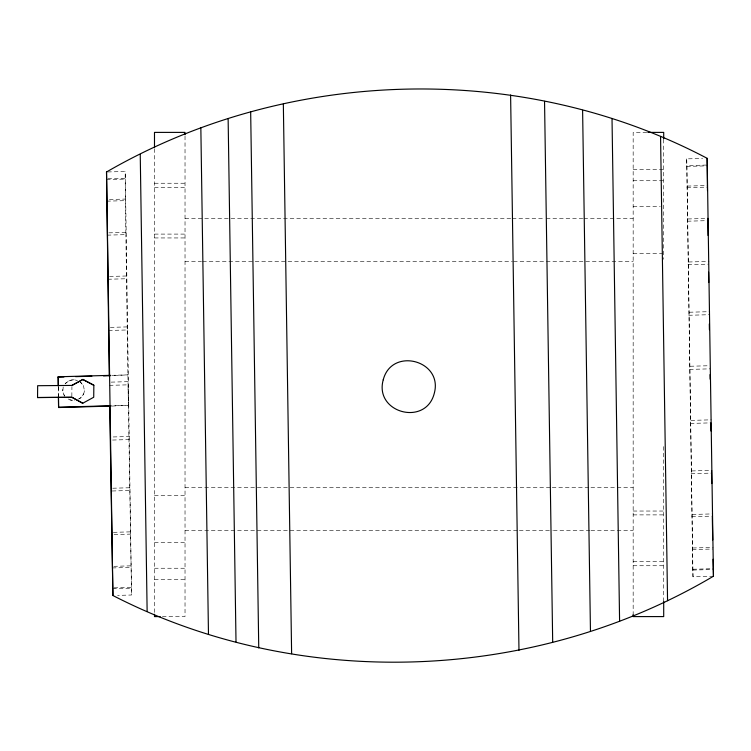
<?xml version="1.0" encoding="UTF-8"?>
<svg xmlns="http://www.w3.org/2000/svg" width="751" height="751" viewBox="0 0 751 751"><rect width="100%" height="100%" fill="white"/><g stroke="black" fill="none" stroke-linecap="round" stroke-linejoin="round"><path stroke-width="0.56" stroke-dasharray="3.75 2.82" d="M71.843 396.35L71.927 386.577M63.206 386.925L62.784 392.219L62.652 389.431M82.572 395.796C85.783 389.572 81.549 398.687 79.08 398.819M112.106 406.066L128.459 405.287L112.171 405.737M83.859 393.393L84.469 390.642M65.159 383.723L66.426 382.372M65.13 383.845L68.81 380.879A11.65 11.65 0 0 1 77.175 380.316M78.311 399.194L80.695 397.692M107.684 171.96L125.182 171.481L125.37 178.278L131.556 595.008L117.569 595.393M713.45 576.214L692.985 576.777L692.798 570.065L686.696 158.883L702.607 158.442M107.881 178.757L125.37 178.278M106.548 179.62L125.201 179.104L125.182 171.481M692.985 576.777L686.883 165.595L707.339 165.032M686.714 166.412L707.179 165.849M109.439 199.503L125.764 199.053M106.792 201.155L125.445 200.648L125.201 179.104M687.268 186.088L707.733 185.525M686.958 187.666L707.414 187.102M108.848 232.857L126.337 232.378M687.841 218.973L708.296 218.41M107.233 235.138L125.886 234.631L125.445 200.648M687.39 221.198L707.855 220.634M109.562 276.462L127.05 275.974M688.536 261.996L709 261.432M107.844 279.25L126.497 278.743M687.991 264.718L708.456 264.155M110.359 327.37L127.848 326.892M689.334 312.228L709.789 311.665M108.576 330.487L127.238 329.971L125.886 234.631M688.723 315.27L709.179 314.707M111.711 375.322L127.999 374.871L111.646 375.65M111.195 382.128L128.684 381.649M690.16 366.253L708.343 365.756M109.393 385.347L128.046 384.841L131.556 595.008M689.531 369.408L709.986 368.844M690.958 420.391L711.422 419.828M113.176 436.96L129.501 436.509M690.347 423.433L710.812 422.869M112.566 440.039L128.89 439.588M691.69 470.943L712.145 470.379M112.753 488.225L130.242 487.737M691.145 473.665L711.601 473.102M112.199 490.985L129.688 490.506M692.291 514.463L712.746 513.9M113.363 532.337L130.852 531.849M691.84 516.688L712.305 516.134M114.077 534.552L130.402 534.111M692.722 547.995L713.187 547.432M692.413 549.572L712.868 549.009M113.805 566.32L131.294 565.832M112.312 567.944L130.974 567.427M692.966 569.249L713.422 568.685M692.798 570.065L713.262 569.502M114.039 587.855L131.528 587.376M112.716 588.718L131.369 588.202M646.742 132.392L633.168 132.392L633.168 614.468M633.168 169.473L663.706 169.473M633.168 180.728L663.706 180.728M154.49 183.244L185.028 183.244M154.49 187.281L185.028 187.281M633.168 206.553L660.317 206.553M185.028 218.607L511.168 218.607M512.342 218.607L545.188 218.607M546.362 218.607L582.729 218.607M583.903 218.607L633.168 218.607M154.49 234.096L185.028 234.096M154.49 237.945L185.028 237.945M633.168 253.481L662.579 253.481M185.028 261.47L201.456 261.47M202.629 261.47L512.342 261.47M513.515 261.47L633.168 261.47M185.028 487.502L551.056 487.502M552.229 487.502L589.77 487.502M590.943 487.502L633.168 487.502M154.49 495.491L185.028 495.491M633.168 511.037L663.706 511.037M633.168 514.886L663.706 514.886M185.028 530.366L518.199 530.366M519.373 530.366L552.229 530.366M553.403 530.366L589.77 530.366M590.943 530.366L633.168 530.366M154.49 542.419L185.028 542.419M633.168 561.692L663.706 561.692M633.168 565.738L663.706 565.738M154.49 568.244L185.028 568.244M154.49 579.5L185.028 579.5M162.413 616.59L185.028 616.59L185.028 135.912M68.247 398.978L69.918 399.879A11.65 11.65 0 0 0 74.631 400.33M79.719 381.489L83.389 385.573M80.404 382.193L81.831 383.357M63.704 394.622L64.746 396.096M64.717 396.218L62.812 392.097M83.417 385.451L84.441 390.773M686.696 158.883L686.883 165.595M127.238 329.971L128.393 405.615M58.353 387.319L58.494 396.678M58.268 386.474L58.409 395.833M663.706 139.376L663.706 259.283M663.706 446.592L663.706 601.344M154.49 148.811L154.49 614.449M68.792 381.001A11.65 11.65 0 0 1 77.146 380.438M72.744 400.264A11.65 11.65 0 0 1 69.946 399.757"/><path stroke-width="1.13" d="M37.55 397.617L37.653 385.704L71.955 385.423L82.939 379.415L93.847 385.244L93.725 397.241L82.741 403.249L71.871 397.251L37.569 397.532L71.852 397.335M58.249 385.31L58.193 376.786L110.547 375.35M110.941 406.094L58.578 407.53L58.494 396.678M71.955 385.423L82.939 379.415M82.741 403.249L71.871 397.251M93.847 385.244L82.91 379.584M109.712 406.319L112.903 595.515C299.396 691.446 533.266 682.866 713.45 576.214L707.151 158.32C521.607 60.578 287.689 67.083 106.52 171.988L109.252 376.007M58.127 377.124L63.938 376.964M75.579 376.645L91.866 376.195M103.497 375.875L110.481 375.688M58.644 407.202L111.007 405.765M647.878 132.392L663.706 132.392L663.706 138.813M160.151 616.59L154.49 616.59L154.49 614.262M713.45 576.214L713.065 559.26M660.561 136.391L667.555 600.687M612.018 118.433L619.594 621.293M582.607 110.313L590.455 631.018M544.541 101.338L552.689 642.077M510.605 94.973L518.979 650.3M283.343 104.032L291.623 653.717M250.665 111.674L258.748 647.878M228.135 118.958L236.011 641.823M200.846 127.792L208.478 634.501M140.24 154.424L147.13 611.22M106.52 171.988L112.903 595.515M712.323 517.261L712.718 539.941M710.07 374.589L710.146 379.189M710.812 422.869L710.944 431.046M711.563 470.774L711.77 483.569M708.062 235.523L707.827 218.325M708.568 272.2L708.719 282.545M709.319 323.925L709.404 329.68M58.193 376.786L58.334 386.145M58.428 397.007L58.578 407.53M707.461 190.576L707.151 158.32M663.706 601.344L663.706 616.59L633.168 616.59L633.168 614.468M185.028 134.739L185.028 132.392L154.49 132.392L154.49 147.637M383.235 379.818C374.026 412.843 425.704 426.69 434.238 393.486C443.447 360.471 391.769 346.615 383.235 379.818"/></g></svg>
